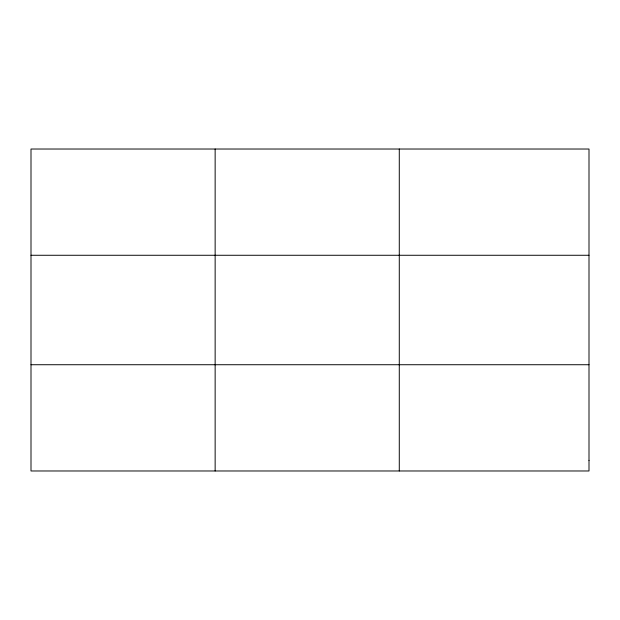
<?xml version="1.0" encoding="UTF-8"?>
<svg xmlns="http://www.w3.org/2000/svg" width="620" height="620" viewBox="0 0 620 620"><rect width="100%" height="100%" fill="white"/><g stroke="black" fill="none" stroke-linecap="round" stroke-linejoin="round"><path stroke-width="0.93" d="M215.14 470.975L215.14 149.025M399.28 470.975L399.28 149.025M31 255.269L589 255.269M31 364.731L589 364.731M589 460.35L589 470.975L31 470.975L31 149.025L589 149.025L589 460.35"/></g></svg>
